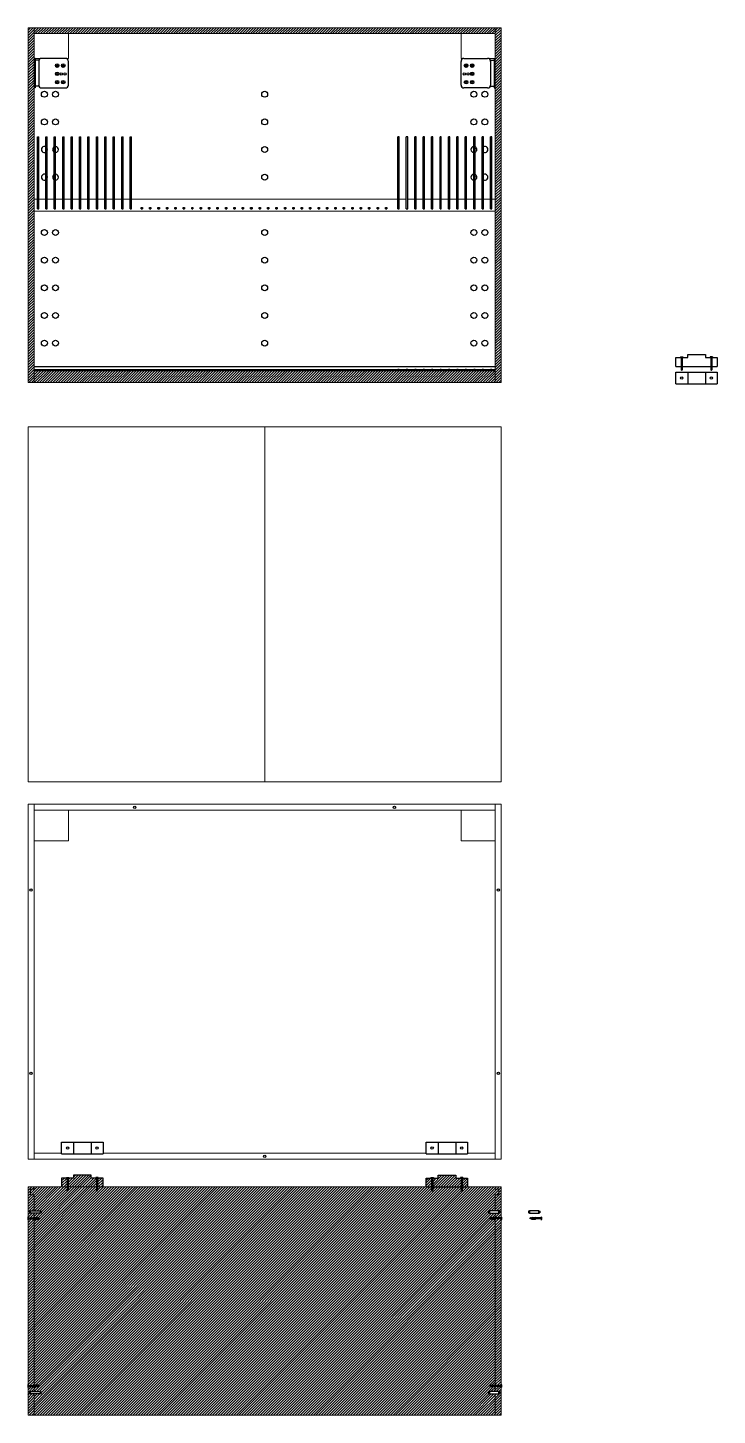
# Model space of a CAD drawing. Header units: millimetres. Extents: x -348 to 174, y -127 to 108.
# Drawn here: x -97.2 to 19.4, y -126.6 to 108 of the extents above; entities that cross this region are included whole.
import ezdxf

# ---------------------------------------------------------------- set-up
doc = ezdxf.new("R2010")
doc.units = ezdxf.units.MM
doc.layers.add('A-FURN', color=8, linetype='Continuous', lineweight=18)
for name, color, linetype in [('A-SECT-MCUT', 6, 'Continuous'), ('COSTR', 9, 'Continuous'), ('QUOTE', 5, 'Continuous')]:
    doc.layers.add(name, color=color, linetype=linetype)

msp = doc.modelspace()

# ---------------------------------------------------------------- hatches: boundary and pattern name
at = {"layer": 'A-SECT-MCUT'}
h = msp.add_hatch(dxfattribs=at)
h.set_pattern_fill('ANSI31', color=256, scale=0.1)
h.paths.add_polyline_path([(-18.17, 49.99), (-96.17, 49.99), (-96.17, 47.99), (-18.17, 47.99)])
h.paths.add_polyline_path([(-96.17, 107.99), (-97.17, 107.99), (-97.17, 47.99), (-96.17, 47.99)])
h.paths.add_polyline_path([(-17.17, 107.99), (-18.17, 107.99), (-18.17, 47.99), (-17.17, 47.99)])
h.paths.add_polyline_path([(-18.17, 107.99), (-96.17, 107.99), (-96.17, 106.99), (-18.17, 106.99)])
h = msp.add_hatch(dxfattribs=at)
h.set_pattern_fill('ANSI31', color=256, scale=0.1)
h.paths.add_polyline_path([(-96.17, -89.38), (-96.77, -89.38), (-96.77, -88.38), (-96.17, -88.38), (-96.17, -88.02), (-97.17, -88.02), (-97.17, -93.24), (-96.17, -93.24), (-96.17, -93.16), (-96.17, -92.46), (-96.76, -92.46), (-96.92, -92.41), (-96.92, -92.12), (-96.76, -92.06), (-96.17, -92.06)])
h.paths.add_polyline_path([(-96.17, -93.44), (-97.17, -93.44), (-97.17, -93.62), (-97.17, -121.57), (-96.17, -121.57), (-96.17, -121.49), (-96.17, -119.03)])
h.paths.add_polyline_path([(-18.17, -93.52, 0.081854), (-18.8, -93.52), (-18.8, -93.44), (-18.97, -93.44), (-18.97, -93.44), (-19.11, -93.34), (-18.96, -93.24), (-18.8, -93.24), (-18.8, -93.16, 0.081854), (-18.17, -93.16), (-18.17, -92.46), (-18.38, -92.46), (-19.18, -92.46), (-19.35, -92.41), (-19.35, -92.12), (-19.18, -92.06), (-18.17, -92.06), (-18.17, -89.38), (-17.57, -89.38), (-17.57, -88.38), (-18.17, -88.38), (-18.17, -88.02), (-23.76, -88.02), (-23.76, -88.59), (-23.85, -88.71), (-23.94, -88.59), (-23.94, -88.02), (-28.76, -88.02), (-28.76, -88.59), (-28.85, -88.71), (-28.94, -88.59), (-28.94, -88.02), (-29.85, -88.02), (-85.41, -88.02), (-85.41, -88.59), (-85.5, -88.71), (-85.59, -88.59), (-85.59, -88.02), (-90.41, -88.02), (-90.41, -88.59), (-90.5, -88.71), (-90.59, -88.59), (-90.59, -88.02), (-96.17, -88.02), (-96.17, -88.38), (-96.77, -88.38), (-96.77, -89.38), (-96.17, -89.38), (-96.17, -92.06), (-95.16, -92.06), (-94.99, -92.12), (-94.99, -92.41), (-95.16, -92.46), (-95.96, -92.46), (-96.17, -92.46), (-96.17, -93.16, 0.081854), (-95.54, -93.16), (-95.54, -93.24), (-95.37, -93.24), (-95.37, -93.25), (-95.24, -93.34), (-95.37, -93.44), (-95.37, -93.44), (-95.54, -93.44), (-95.54, -93.52, 0.081854), (-96.17, -93.52), (-96.17, -119.03), (-96.17, -121.49, 0.081854), (-95.54, -121.49), (-95.54, -121.57), (-95.37, -121.57), (-95.37, -121.58), (-95.24, -121.67), (-95.37, -121.77), (-95.37, -121.77), (-95.54, -121.77), (-95.54, -121.85, 0.081854), (-96.17, -121.85), (-96.17, -122.63), (-95.16, -122.63), (-94.99, -122.68), (-94.99, -122.97), (-95.16, -123.03), (-95.96, -123.03), (-96.17, -123.03), (-96.17, -126.62), (-18.17, -126.62), (-18.17, -123.03), (-18.38, -123.03), (-19.18, -123.03), (-19.35, -122.97), (-19.35, -122.68), (-19.18, -122.63), (-18.17, -122.63), (-18.17, -121.85, 0.081854), (-18.8, -121.85), (-18.8, -121.77), (-18.97, -121.77), (-18.97, -121.77), (-19.11, -121.67), (-18.96, -121.57), (-18.8, -121.57), (-18.8, -121.49, 0.081854), (-18.17, -121.49), (-18.17, -119.03)])
h.paths.add_polyline_path([(-85.59, -86.52), (-86.5, -86.52), (-86.5, -86.02), (-89.5, -86.02), (-89.5, -86.52), (-90.41, -86.52), (-90.41, -88.02), (-85.59, -88.02)])
h.paths.add_polyline_path([(-90.59, -86.52), (-91.5, -86.52), (-91.5, -88.02), (-90.59, -88.02)])
h.paths.add_polyline_path([(-84.5, -86.52), (-85.41, -86.52), (-85.41, -88.02), (-84.5, -88.02)])
h.paths.add_polyline_path([(-96.17, -123.03), (-96.76, -123.03), (-96.92, -122.97), (-96.92, -122.68), (-96.76, -122.63), (-96.17, -122.63), (-96.17, -121.85), (-96.17, -121.77), (-97.17, -121.77), (-97.17, -121.95), (-97.17, -126.62), (-96.17, -126.62)])
h.paths.add_polyline_path([(-17.17, -121.77), (-18.17, -121.77), (-18.17, -121.85), (-18.17, -122.63), (-17.58, -122.63), (-17.42, -122.68), (-17.42, -122.97), (-17.58, -123.03), (-18.17, -123.03), (-18.17, -126.62), (-17.17, -126.62)])
h.paths.add_polyline_path([(-17.17, -93.44), (-18.17, -93.44), (-18.17, -93.52), (-18.17, -119.03), (-18.17, -121.49), (-18.17, -121.57), (-17.17, -121.57), (-17.17, -121.4)])
h.paths.add_polyline_path([(-17.17, -88.02), (-18.17, -88.02), (-18.17, -88.38), (-17.57, -88.38), (-17.57, -89.38), (-18.17, -89.38), (-18.17, -92.06), (-17.58, -92.06), (-17.42, -92.12), (-17.42, -92.41), (-17.58, -92.46), (-18.17, -92.46), (-18.17, -93.16), (-18.17, -93.24), (-17.17, -93.24), (-17.17, -93.07)])
h.paths.add_polyline_path([(-23.94, -86.52), (-24.85, -86.52), (-24.85, -86.02), (-27.85, -86.02), (-27.85, -86.52), (-28.76, -86.52), (-28.76, -88.02), (-23.94, -88.02)])
h.paths.add_polyline_path([(-28.94, -86.52), (-29.85, -86.52), (-29.85, -88.02), (-28.94, -88.02)])
h.paths.add_polyline_path([(-22.85, -86.52), (-23.76, -86.52), (-23.76, -88.02), (-22.85, -88.02)])

# ---------------------------------------------------------------- linework, layer by layer
at = {"layer": 'A-FURN'}
for p, q in [((-97.17, 47.99), (-97.17, 107.99)), ((-97.17, 107.99), (-17.17, 107.99)), ((-96.17, 107.99), (-96.17, 47.99)), ((-18.17, 107.99), (-18.17, 47.99)), ((-17.17, 107.99), (-17.17, 47.99)), ((-96.17, 106.99), (-18.17, 106.99)), ((-90.37, 102.8), (-90.37, 106.99)), ((-23.97, 102.8), (-23.97, 106.99)), ((-96.17, 102.8), (-90.37, 102.8)), ((-18.17, 102.8), (-23.97, 102.8)), ((-96.17, 78.99), (-96.17, 76.99)), ((-96.17, 78.99), (-95.59, 78.99)), ((-95.37, 78.99), (-94.17, 78.99)), ((-93.94, 78.99), (-92.74, 78.99)), ((-92.52, 78.99), (-91.32, 78.99)), ((-91.1, 78.99), (-89.9, 78.99)), ((-89.67, 78.99), (-88.47, 78.99)), ((-88.25, 78.99), (-87.05, 78.99)), ((-86.82, 78.99), (-85.62, 78.99)), ((-85.4, 78.99), (-84.2, 78.99)), ((-83.97, 78.99), (-82.77, 78.99)), ((-82.55, 78.99), (-81.35, 78.99)), ((-81.12, 78.99), (-79.92, 78.99)), ((-79.7, 78.99), (-34.64, 78.99)), ((-34.42, 78.99), (-33.22, 78.99)), ((-32.99, 78.99), (-31.79, 78.99)), ((-31.57, 78.99), (-30.37, 78.99)), ((-30.14, 78.99), (-28.94, 78.99)), ((-28.72, 78.99), (-27.52, 78.99)), ((-27.3, 78.99), (-26.1, 78.99)), ((-25.87, 78.99), (-24.67, 78.99)), ((-24.45, 78.99), (-23.25, 78.99)), ((-23.02, 78.99), (-21.82, 78.99)), ((-21.6, 78.99), (-20.4, 78.99)), ((-20.17, 78.99), (-18.97, 78.99)), ((-18.75, 78.99), (-18.17, 78.99)), ((-18.17, 78.99), (-18.17, 76.99)), ((-96.17, 76.99), (-18.17, 76.99)), ((-96.17, 49.99), (-18.17, 49.99)), ((-78.06, 49.99), (-77.83, 49.99)), ((-76.63, 49.99), (-76.41, 49.99)), ((-75.21, 49.99), (-74.98, 49.99)), ((-73.78, 49.99), (-73.56, 49.99)), ((-72.36, 49.99), (-72.13, 49.99)), ((-70.93, 49.99), (-70.71, 49.99)), ((-69.51, 49.99), (-69.29, 49.99)), ((-68.09, 49.99), (-67.86, 49.99)), ((-66.66, 49.99), (-66.44, 49.99)), ((-65.24, 49.99), (-65.01, 49.99)), ((-63.81, 49.99), (-63.59, 49.99)), ((-62.39, 49.99), (-62.16, 49.99)), ((-60.96, 49.99), (-60.74, 49.99)), ((-59.54, 49.99), (-59.31, 49.99)), ((-58.11, 49.99), (-57.89, 49.99)), ((-56.69, 49.99), (-56.47, 49.99)), ((-55.27, 49.99), (-55.04, 49.99)), ((-53.84, 49.99), (-53.62, 49.99)), ((-52.42, 49.99), (-52.19, 49.99)), ((-50.99, 49.99), (-50.77, 49.99)), ((-49.57, 49.99), (-49.34, 49.99)), ((-48.14, 49.99), (-47.92, 49.99)), ((-46.72, 49.99), (-46.5, 49.99)), ((-45.3, 49.99), (-45.07, 49.99)), ((-43.87, 49.99), (-43.65, 49.99)), ((-42.45, 49.99), (-42.22, 49.99)), ((-41.02, 49.99), (-40.8, 49.99)), ((-39.6, 49.99), (-39.37, 49.99)), ((-38.17, 49.99), (-37.95, 49.99)), ((-36.75, 49.99), (-36.52, 49.99)), ((-17.17, 47.99), (-97.17, 47.99)), ((-97.17, 40.48), (-97.17, -19.52)), ((-97.17, 40.48), (-17.17, 40.48)), ((-57.17, 40.48), (-57.17, -19.52)), ((-17.17, -19.52), (-17.17, 40.48)), ((-97.17, -19.52), (-17.17, -19.52)), ((-97.17, -23.32), (-97.17, -83.32)), ((-97.17, -23.32), (-17.17, -23.32)), ((-96.17, -83.32), (-96.17, -23.32)), ((-18.17, -23.32), (-18.17, -83.32)), ((-17.17, -83.32), (-17.17, -23.32)), ((-96.17, -24.32), (-18.17, -24.32)), ((-90.37, -29.51), (-90.37, -24.32)), ((-23.97, -29.51), (-23.97, -24.32)), ((-96.17, -29.51), (-90.37, -29.51)), ((-18.17, -29.51), (-23.97, -29.51)), ((-97.17, -83.32), (-17.17, -83.32)), ((-96.17, -82.32), (-91.5, -82.32)), ((-84.5, -82.32), (-29.85, -82.32)), ((-22.85, -82.32), (-18.17, -82.32)), ((-97.17, -88.02), (-97.17, -126.62)), ((-97.17, -88.02), (-90.59, -88.02)), ((-96.17, -88.38), (-96.77, -88.38)), ((-96.77, -88.38), (-96.77, -89.38)), ((-96.17, -88.02), (-96.17, -88.38)), ((-90.41, -88.02), (-85.59, -88.02)), ((-85.41, -88.02), (-28.94, -88.02)), ((-28.76, -88.02), (-23.94, -88.02)), ((-23.76, -88.02), (-17.17, -88.02)), ((-18.17, -88.02), (-18.17, -88.38)), ((-18.17, -88.38), (-17.57, -88.38)), ((-17.57, -88.38), (-17.57, -89.38)), ((-17.17, -88.02), (-17.17, -126.62)), ((-96.77, -89.38), (-96.17, -89.38)), ((-96.17, -89.38), (-96.17, -92.06)), ((-18.17, -89.38), (-18.17, -92.06)), ((-17.57, -89.38), (-18.17, -89.38)), ((-96.17, -92.46), (-96.17, -119.03)), ((-18.17, -92.46), (-18.17, -119.03)), ((-96.17, -119.03), (-96.17, -122.63)), ((-18.17, -119.03), (-18.17, -122.63)), ((-96.17, -123.03), (-96.17, -126.62)), ((-18.17, -123.03), (-18.17, -126.62)), ((-97.17, -126.62), (-17.17, -126.62))]:
    msp.add_line(p, q, dxfattribs=at)
at = {"layer": 'COSTR'}
for p, q in [((-95.97, 102.8), (-96.17, 102.8)), ((-95.97, 102.8), (-95.97, 97.8)), ((-95.37, 102.48), (-95.97, 102.48)), ((-95.37, 102.48), (-95.37, 102.3)), ((-95.37, 102.3), (-95.37, 98.3)), ((-90.87, 102.8), (-94.87, 102.8)), ((-92.28, 101.89), (-92.31, 101.63)), ((-92.28, 101.29), (-92.31, 101.54)), ((-92.21, 101.63), (-92.24, 101.89)), ((-92.21, 101.54), (-92.24, 101.29)), ((-91.26, 101.89), (-91.28, 101.63)), ((-91.25, 101.29), (-91.28, 101.54)), ((-91.18, 101.63), (-91.21, 101.89)), ((-91.18, 101.54), (-91.21, 101.29)), ((-90.37, 98.3), (-90.37, 102.3)), ((-23.97, 98.3), (-23.97, 102.3)), ((-23.47, 102.8), (-19.47, 102.8)), ((-23.16, 101.63), (-23.14, 101.89)), ((-23.16, 101.54), (-23.13, 101.29)), ((-23.09, 101.89), (-23.06, 101.63)), ((-23.09, 101.29), (-23.06, 101.54)), ((-22.13, 101.63), (-22.11, 101.89)), ((-22.13, 101.54), (-22.11, 101.29)), ((-22.06, 101.89), (-22.04, 101.63)), ((-22.06, 101.29), (-22.04, 101.54)), ((-18.97, 102.48), (-18.37, 102.48)), ((-18.97, 102.48), (-18.97, 102.3)), ((-18.97, 102.3), (-18.97, 98.3)), ((-18.37, 102.8), (-18.37, 97.8)), ((-18.37, 102.8), (-18.17, 102.8)), ((-92.28, 100.49), (-92.31, 100.23)), ((-92.28, 99.89), (-92.31, 100.14)), ((-92.28, 99.08), (-92.31, 98.83)), ((-92.28, 98.48), (-92.31, 98.74)), ((-92.21, 100.23), (-92.24, 100.49)), ((-92.21, 100.14), (-92.24, 99.89)), ((-92.21, 98.83), (-92.24, 99.08)), ((-92.21, 98.74), (-92.24, 98.48)), ((-91.26, 99.08), (-91.28, 98.83)), ((-91.25, 98.48), (-91.28, 98.74)), ((-91.18, 98.83), (-91.21, 99.08)), ((-91.18, 98.74), (-91.21, 98.48)), ((-23.16, 98.83), (-23.14, 99.08)), ((-23.16, 98.74), (-23.13, 98.48)), ((-23.09, 99.08), (-23.06, 98.83)), ((-23.09, 98.48), (-23.06, 98.74)), ((-22.13, 100.23), (-22.11, 100.49)), ((-22.13, 100.14), (-22.11, 99.89)), ((-22.13, 98.83), (-22.11, 99.08)), ((-22.13, 98.74), (-22.11, 98.48)), ((-22.06, 100.49), (-22.04, 100.23)), ((-22.06, 99.89), (-22.04, 100.14)), ((-22.06, 99.08), (-22.04, 98.83)), ((-22.06, 98.48), (-22.04, 98.74)), ((-95.97, 97.8), (-96.17, 97.8)), ((-95.37, 98.12), (-95.97, 98.12)), ((-95.37, 98.12), (-95.37, 98.3)), ((-94.87, 97.8), (-90.87, 97.8)), ((-19.47, 97.8), (-23.47, 97.8)), ((-18.97, 98.12), (-18.97, 98.3)), ((-18.97, 98.12), (-18.37, 98.12)), ((-18.37, 97.8), (-18.17, 97.8)), ((-95.59, 77.37), (-95.59, 89.54)), ((-95.59, 89.54), (-95.37, 89.54)), ((-95.37, 77.37), (-95.37, 89.54)), ((-94.17, 77.37), (-94.17, 89.53)), ((-94.17, 89.53), (-93.94, 89.53)), ((-93.94, 77.37), (-93.94, 89.53)), ((-92.74, 77.37), (-92.74, 89.53)), ((-92.74, 89.53), (-92.52, 89.53)), ((-92.52, 77.37), (-92.52, 89.53)), ((-91.32, 77.37), (-91.32, 89.53)), ((-91.32, 89.53), (-91.1, 89.53)), ((-91.1, 77.37), (-91.1, 89.53)), ((-89.9, 77.37), (-89.9, 89.53)), ((-89.9, 89.53), (-89.67, 89.53)), ((-89.67, 77.37), (-89.67, 89.53)), ((-88.47, 77.37), (-88.47, 89.53)), ((-88.47, 89.53), (-88.25, 89.53)), ((-88.25, 77.37), (-88.25, 89.53)), ((-87.05, 77.37), (-87.05, 89.53)), ((-87.05, 89.53), (-86.82, 89.53)), ((-86.82, 77.37), (-86.82, 89.53)), ((-85.62, 77.37), (-85.62, 89.53)), ((-85.62, 89.53), (-85.4, 89.53)), ((-85.4, 77.37), (-85.4, 89.53)), ((-84.2, 77.37), (-84.2, 89.53)), ((-84.2, 89.53), (-83.97, 89.53)), ((-83.97, 77.37), (-83.97, 89.53)), ((-82.77, 77.37), (-82.77, 89.53)), ((-82.77, 89.53), (-82.55, 89.53)), ((-82.55, 77.37), (-82.55, 89.53)), ((-81.35, 77.37), (-81.35, 89.53)), ((-81.35, 89.53), (-81.12, 89.53)), ((-81.12, 77.37), (-81.12, 89.53)), ((-79.92, 77.37), (-79.92, 89.52)), ((-79.92, 89.52), (-79.7, 89.52)), ((-79.7, 77.37), (-79.7, 89.52)), ((-34.64, 77.37), (-34.64, 89.52)), ((-34.42, 89.52), (-34.64, 89.52)), ((-34.42, 77.37), (-34.42, 89.52)), ((-33.22, 77.37), (-33.22, 89.53)), ((-32.99, 89.53), (-33.22, 89.53)), ((-32.99, 77.37), (-32.99, 89.53)), ((-31.79, 77.37), (-31.79, 89.53)), ((-31.57, 89.53), (-31.79, 89.53)), ((-31.57, 77.37), (-31.57, 89.53)), ((-30.37, 77.37), (-30.37, 89.53)), ((-30.14, 89.53), (-30.37, 89.53)), ((-30.14, 77.37), (-30.14, 89.53)), ((-28.94, 77.37), (-28.94, 89.53)), ((-28.72, 89.53), (-28.94, 89.53)), ((-28.72, 77.37), (-28.72, 89.53)), ((-27.52, 77.37), (-27.52, 89.53)), ((-27.3, 89.53), (-27.52, 89.53)), ((-27.3, 77.37), (-27.3, 89.53)), ((-26.1, 77.37), (-26.1, 89.53)), ((-25.87, 89.53), (-26.1, 89.53)), ((-25.87, 77.37), (-25.87, 89.53)), ((-24.67, 77.37), (-24.67, 89.53)), ((-24.45, 89.53), (-24.67, 89.53)), ((-24.45, 77.37), (-24.45, 89.53)), ((-23.25, 77.37), (-23.25, 89.53)), ((-23.02, 89.53), (-23.25, 89.53)), ((-23.02, 77.37), (-23.02, 89.53)), ((-21.82, 77.37), (-21.82, 89.53)), ((-21.6, 89.53), (-21.82, 89.53)), ((-21.6, 77.37), (-21.6, 89.53)), ((-20.4, 77.37), (-20.4, 89.53)), ((-20.17, 89.53), (-20.4, 89.53)), ((-20.17, 77.37), (-20.17, 89.53)), ((-18.97, 77.37), (-18.97, 89.54)), ((-18.75, 89.54), (-18.97, 89.54)), ((-18.75, 77.37), (-18.75, 89.54)), ((-78.06, 77.37), (-78.06, 77.59)), ((-78.06, 77.59), (-77.83, 77.59)), ((-77.83, 77.59), (-77.83, 77.37)), ((-76.63, 77.37), (-76.63, 77.59)), ((-76.63, 77.59), (-76.41, 77.59)), ((-76.41, 77.59), (-76.41, 77.37)), ((-75.21, 77.37), (-75.21, 77.59)), ((-75.21, 77.59), (-74.98, 77.59)), ((-74.98, 77.59), (-74.98, 77.37)), ((-73.78, 77.37), (-73.78, 77.59)), ((-73.78, 77.59), (-73.56, 77.59)), ((-73.56, 77.59), (-73.56, 77.37)), ((-72.36, 77.37), (-72.36, 77.59)), ((-72.36, 77.59), (-72.13, 77.59)), ((-72.13, 77.59), (-72.13, 77.37)), ((-70.93, 77.37), (-70.93, 77.59)), ((-70.93, 77.59), (-70.71, 77.59)), ((-70.71, 77.59), (-70.71, 77.37)), ((-69.51, 77.37), (-69.51, 77.59)), ((-69.51, 77.59), (-69.29, 77.59)), ((-69.29, 77.59), (-69.29, 77.37)), ((-68.09, 77.37), (-68.09, 77.59)), ((-68.09, 77.59), (-67.86, 77.59)), ((-67.86, 77.59), (-67.86, 77.37)), ((-66.66, 77.37), (-66.66, 77.59)), ((-66.66, 77.59), (-66.44, 77.59)), ((-66.44, 77.59), (-66.44, 77.37)), ((-65.24, 77.37), (-65.24, 77.59)), ((-65.24, 77.59), (-65.01, 77.59)), ((-65.01, 77.59), (-65.01, 77.37)), ((-63.81, 77.37), (-63.81, 77.59)), ((-63.81, 77.59), (-63.59, 77.59)), ((-63.59, 77.59), (-63.59, 77.37)), ((-62.39, 77.37), (-62.39, 77.59)), ((-62.39, 77.59), (-62.16, 77.59)), ((-62.16, 77.59), (-62.16, 77.37)), ((-60.96, 77.37), (-60.96, 77.59)), ((-60.96, 77.59), (-60.74, 77.59)), ((-60.74, 77.59), (-60.74, 77.37)), ((-59.54, 77.37), (-59.54, 77.59)), ((-59.54, 77.59), (-59.31, 77.59)), ((-59.31, 77.59), (-59.31, 77.37)), ((-58.11, 77.37), (-58.11, 77.59)), ((-58.11, 77.59), (-57.89, 77.59)), ((-57.89, 77.59), (-57.89, 77.37)), ((-56.69, 77.37), (-56.69, 77.59)), ((-56.69, 77.59), (-56.47, 77.59)), ((-56.47, 77.59), (-56.47, 77.37)), ((-55.27, 77.37), (-55.27, 77.59)), ((-55.27, 77.59), (-55.04, 77.59)), ((-55.04, 77.59), (-55.04, 77.37)), ((-53.84, 77.37), (-53.84, 77.59)), ((-53.84, 77.59), (-53.62, 77.59)), ((-53.62, 77.59), (-53.62, 77.37)), ((-52.42, 77.37), (-52.42, 77.59)), ((-52.42, 77.59), (-52.19, 77.59)), ((-52.19, 77.59), (-52.19, 77.37)), ((-50.99, 77.37), (-50.99, 77.59)), ((-50.99, 77.59), (-50.77, 77.59)), ((-50.77, 77.59), (-50.77, 77.37)), ((-49.57, 77.37), (-49.57, 77.59)), ((-49.57, 77.59), (-49.34, 77.59)), ((-49.34, 77.59), (-49.34, 77.37)), ((-48.14, 77.37), (-48.14, 77.59)), ((-48.14, 77.59), (-47.92, 77.59)), ((-47.92, 77.59), (-47.92, 77.37)), ((-46.72, 77.37), (-46.72, 77.59)), ((-46.72, 77.59), (-46.5, 77.59)), ((-46.5, 77.59), (-46.5, 77.37)), ((-45.3, 77.37), (-45.3, 77.59)), ((-45.3, 77.59), (-45.07, 77.59)), ((-45.07, 77.59), (-45.07, 77.37)), ((-43.87, 77.37), (-43.87, 77.59)), ((-43.87, 77.59), (-43.65, 77.59)), ((-43.65, 77.59), (-43.65, 77.37)), ((-42.45, 77.37), (-42.45, 77.59)), ((-42.45, 77.59), (-42.22, 77.59)), ((-42.22, 77.59), (-42.22, 77.37)), ((-41.02, 77.37), (-41.02, 77.59)), ((-41.02, 77.59), (-40.8, 77.59)), ((-40.8, 77.59), (-40.8, 77.37)), ((-39.6, 77.37), (-39.6, 77.59)), ((-39.6, 77.59), (-39.37, 77.59)), ((-39.37, 77.59), (-39.37, 77.37)), ((-38.17, 77.37), (-38.17, 77.59)), ((-38.17, 77.59), (-37.95, 77.59)), ((-37.95, 77.59), (-37.95, 77.37)), ((-36.75, 77.37), (-36.75, 77.59)), ((-36.75, 77.59), (-36.52, 77.59)), ((-36.52, 77.59), (-36.52, 77.37)), ((-95.59, 77.37), (-95.37, 77.37)), ((-94.17, 77.37), (-93.94, 77.37)), ((-92.74, 77.37), (-92.52, 77.37)), ((-91.32, 77.37), (-91.1, 77.37)), ((-89.9, 77.37), (-89.67, 77.37)), ((-88.47, 77.37), (-88.25, 77.37)), ((-87.05, 77.37), (-86.82, 77.37)), ((-85.62, 77.37), (-85.4, 77.37)), ((-84.2, 77.37), (-83.97, 77.37)), ((-82.77, 77.37), (-82.55, 77.37)), ((-81.35, 77.37), (-81.12, 77.37)), ((-79.92, 77.37), (-79.7, 77.37)), ((-78.06, 77.37), (-77.83, 77.37)), ((-76.63, 77.37), (-76.41, 77.37)), ((-75.21, 77.37), (-74.98, 77.37)), ((-73.78, 77.37), (-73.56, 77.37)), ((-72.36, 77.37), (-72.13, 77.37)), ((-70.93, 77.37), (-70.71, 77.37)), ((-69.51, 77.37), (-69.29, 77.37)), ((-68.09, 77.37), (-67.86, 77.37)), ((-66.66, 77.37), (-66.44, 77.37)), ((-65.24, 77.37), (-65.01, 77.37)), ((-63.81, 77.37), (-63.59, 77.37)), ((-62.39, 77.37), (-62.16, 77.37)), ((-60.96, 77.37), (-60.74, 77.37)), ((-59.54, 77.37), (-59.31, 77.37)), ((-58.11, 77.37), (-57.89, 77.37)), ((-56.69, 77.37), (-56.47, 77.37)), ((-55.27, 77.37), (-55.04, 77.37)), ((-53.84, 77.37), (-53.62, 77.37)), ((-52.42, 77.37), (-52.19, 77.37)), ((-50.99, 77.37), (-50.77, 77.37)), ((-49.57, 77.37), (-49.34, 77.37)), ((-48.14, 77.37), (-47.92, 77.37)), ((-46.72, 77.37), (-46.5, 77.37)), ((-45.3, 77.37), (-45.07, 77.37)), ((-43.87, 77.37), (-43.65, 77.37)), ((-42.45, 77.37), (-42.22, 77.37)), ((-41.02, 77.37), (-40.8, 77.37)), ((-39.6, 77.37), (-39.37, 77.37)), ((-38.17, 77.37), (-37.95, 77.37)), ((-36.75, 77.37), (-36.52, 77.37)), ((-34.64, 77.37), (-34.42, 77.37)), ((-33.22, 77.37), (-32.99, 77.37)), ((-31.79, 77.37), (-31.57, 77.37)), ((-30.37, 77.37), (-30.14, 77.37)), ((-28.94, 77.37), (-28.72, 77.37)), ((-27.52, 77.37), (-27.3, 77.37)), ((-26.1, 77.37), (-25.87, 77.37)), ((-24.67, 77.37), (-24.45, 77.37)), ((-23.25, 77.37), (-23.02, 77.37)), ((-21.82, 77.37), (-21.6, 77.37)), ((-20.4, 77.37), (-20.17, 77.37)), ((-18.97, 77.37), (-18.75, 77.37)), ((12.36, 50.73), (12.36, 52.23)), ((12.36, 52.23), (14.36, 52.23)), ((13.16, 52.33), (13.56, 52.33)), ((13.16, 52.33), (13.16, 52.23)), ((13.27, 52.23), (13.27, 50.16)), ((13.45, 52.23), (13.45, 50.16)), ((13.56, 52.33), (13.56, 52.23)), ((14.36, 52.23), (14.36, 52.73)), ((14.36, 52.73), (17.36, 52.73)), ((17.36, 52.73), (17.36, 52.23)), ((17.36, 52.23), (19.36, 52.23)), ((18.56, 52.33), (18.16, 52.33)), ((18.16, 52.33), (18.16, 52.23)), ((18.27, 52.23), (18.27, 50.16)), ((18.45, 52.23), (18.45, 50.16)), ((18.56, 52.33), (18.56, 52.23)), ((19.36, 52.23), (19.36, 50.73)), ((-96.17, 50.71), (-18.17, 50.71)), ((12.36, 50.73), (19.36, 50.73)), ((12.36, 47.75), (12.36, 49.75)), ((12.36, 49.75), (19.36, 49.75)), ((13.36, 50.05), (13.27, 50.16)), ((13.36, 50.05), (13.45, 50.16)), ((14.36, 49.75), (14.36, 47.75)), ((17.36, 49.75), (17.36, 47.75)), ((18.36, 50.05), (18.27, 50.16)), ((18.36, 50.05), (18.45, 50.16)), ((19.36, 49.75), (19.36, 47.75)), ((12.36, 47.75), (19.36, 47.75)), ((-91.5, -82.45), (-91.5, -80.45)), ((-91.5, -80.45), (-84.5, -80.45)), ((-89.5, -80.45), (-89.5, -82.45)), ((-86.5, -80.45), (-86.5, -82.45)), ((-84.5, -80.45), (-84.5, -82.45)), ((-29.85, -82.45), (-29.85, -80.45)), ((-29.85, -80.45), (-22.85, -80.45)), ((-27.85, -80.45), (-27.85, -82.45)), ((-24.85, -80.45), (-24.85, -82.45)), ((-22.85, -80.45), (-22.85, -82.45)), ((-91.5, -82.45), (-84.5, -82.45)), ((-29.85, -82.45), (-22.85, -82.45)), ((-89.5, -86.52), (-91.5, -86.52)), ((-91.5, -86.52), (-91.5, -88.02)), ((-90.7, -86.42), (-90.3, -86.42)), ((-90.7, -86.42), (-90.7, -86.52)), ((-90.59, -86.52), (-90.59, -88.59)), ((-90.41, -86.52), (-90.41, -88.59)), ((-90.3, -86.42), (-90.3, -86.52)), ((-86.5, -86.02), (-89.5, -86.02)), ((-89.5, -86.02), (-89.5, -86.52)), ((-86.5, -86.52), (-86.5, -86.02)), ((-84.5, -86.52), (-86.5, -86.52)), ((-85.3, -86.42), (-85.7, -86.42)), ((-85.7, -86.42), (-85.7, -86.52)), ((-85.59, -86.52), (-85.59, -88.59)), ((-85.41, -86.52), (-85.41, -88.59)), ((-85.3, -86.42), (-85.3, -86.52)), ((-84.5, -88.02), (-84.5, -86.52)), ((-29.85, -88.02), (-29.85, -86.52)), ((-29.85, -86.52), (-27.85, -86.52)), ((-29.05, -86.42), (-28.65, -86.42)), ((-29.05, -86.42), (-29.05, -86.52)), ((-28.94, -86.52), (-28.94, -88.59)), ((-28.76, -86.52), (-28.76, -88.59)), ((-28.65, -86.42), (-28.65, -86.52)), ((-27.85, -86.52), (-27.85, -86.02)), ((-27.85, -86.02), (-24.85, -86.02)), ((-24.85, -86.02), (-24.85, -86.52)), ((-24.85, -86.52), (-22.85, -86.52)), ((-23.65, -86.42), (-24.05, -86.42)), ((-24.05, -86.42), (-24.05, -86.52)), ((-23.94, -86.52), (-23.94, -88.59)), ((-23.76, -86.52), (-23.76, -88.59)), ((-23.65, -86.42), (-23.65, -86.52)), ((-22.85, -86.52), (-22.85, -88.02)), ((-90.5, -88.71), (-90.59, -88.59)), ((-90.5, -88.71), (-90.41, -88.59)), ((-85.5, -88.71), (-85.59, -88.59)), ((-85.5, -88.71), (-85.41, -88.59)), ((-29.85, -88.02), (-28.94, -88.02)), ((-28.85, -88.71), (-28.94, -88.59)), ((-28.85, -88.71), (-28.76, -88.59)), ((-28.76, -88.02), (-23.94, -88.02)), ((-23.85, -88.71), (-23.94, -88.59)), ((-23.85, -88.71), (-23.76, -88.59)), ((-23.76, -88.02), (-22.85, -88.02)), ((-97.17, -93.07), (-97.17, -93.62)), ((-97.17, -93.24), (-96.17, -93.24)), ((-97.16, -93.36), (-97.17, -93.39)), ((-97.17, -93.44), (-96.17, -93.44)), ((-97.16, -93.36), (-97.12, -93.24)), ((-97.12, -93.44), (-97.04, -93.24)), ((-97.05, -93.44), (-96.98, -93.24)), ((-96.91, -93.24), (-96.98, -93.44)), ((-96.76, -92.06), (-96.92, -92.12)), ((-96.92, -92.12), (-96.92, -92.41)), ((-96.76, -92.46), (-96.92, -92.41)), ((-96.91, -93.44), (-96.83, -93.24)), ((-96.84, -93.44), (-96.77, -93.24)), ((-96.7, -93.24), (-96.77, -93.44)), ((-96.76, -92.46), (-96.76, -92.06)), ((-96.76, -92.06), (-95.16, -92.06)), ((-96.7, -93.44), (-96.62, -93.24)), ((-96.63, -93.44), (-96.56, -93.24)), ((-96.49, -93.24), (-96.56, -93.44)), ((-96.49, -93.44), (-96.41, -93.24)), ((-96.42, -93.44), (-96.35, -93.24)), ((-96.28, -93.24), (-96.35, -93.44)), ((-96.28, -93.44), (-96.21, -93.24)), ((-96.17, -93.34), (-96.21, -93.44)), ((-96.17, -93.24), (-96.17, -93.16)), ((-96.17, -93.24), (-96.17, -93.44)), ((-96.17, -93.52), (-96.17, -93.44)), ((-96.12, -93.17), (-96.12, -93.51)), ((-95.71, -93.28), (-96, -93.28)), ((-95.71, -93.4), (-96, -93.4)), ((-95.59, -93.17), (-95.59, -93.51)), ((-95.54, -93.16), (-95.54, -93.44)), ((-95.54, -93.24), (-95.38, -93.24)), ((-95.54, -93.33), (-95.51, -93.24)), ((-95.54, -93.44), (-95.38, -93.44)), ((-95.54, -93.44), (-95.54, -93.52)), ((-95.51, -93.44), (-95.44, -93.24)), ((-95.44, -93.44), (-95.37, -93.25)), ((-95.38, -93.24), (-95.24, -93.34)), ((-95.38, -93.44), (-95.24, -93.34)), ((-95.37, -93.44), (-95.32, -93.28)), ((-95.16, -92.06), (-95.16, -92.46)), ((-95.16, -92.06), (-94.99, -92.12)), ((-95.16, -92.46), (-94.99, -92.41)), ((-94.99, -92.12), (-94.99, -92.41)), ((-19.18, -92.06), (-19.35, -92.12)), ((-19.35, -92.12), (-19.35, -92.41)), ((-19.18, -92.46), (-19.35, -92.41)), ((-17.58, -92.06), (-19.18, -92.06)), ((-19.18, -92.06), (-19.18, -92.46)), ((-18.96, -93.24), (-19.11, -93.34)), ((-18.96, -93.44), (-19.11, -93.34)), ((-18.97, -93.44), (-19.03, -93.28)), ((-18.9, -93.44), (-18.97, -93.25)), ((-18.8, -93.24), (-18.96, -93.24)), ((-18.8, -93.44), (-18.96, -93.44)), ((-18.83, -93.44), (-18.9, -93.24)), ((-18.8, -93.33), (-18.83, -93.24)), ((-18.8, -93.16), (-18.8, -93.44)), ((-18.8, -93.44), (-18.8, -93.52)), ((-18.75, -93.17), (-18.75, -93.51)), ((-18.63, -93.28), (-18.34, -93.28)), ((-18.63, -93.4), (-18.34, -93.4)), ((-18.22, -93.17), (-18.22, -93.51)), ((-18.17, -93.24), (-18.17, -93.16)), ((-17.17, -93.24), (-18.17, -93.24)), ((-18.17, -93.24), (-18.17, -93.44)), ((-18.17, -93.34), (-18.13, -93.44)), ((-17.17, -93.44), (-18.17, -93.44)), ((-18.17, -93.52), (-18.17, -93.44)), ((-18.06, -93.44), (-18.14, -93.24)), ((-18.07, -93.24), (-17.99, -93.44)), ((-17.92, -93.44), (-18, -93.24)), ((-17.85, -93.44), (-17.93, -93.24)), ((-17.86, -93.24), (-17.78, -93.44)), ((-17.71, -93.44), (-17.79, -93.24)), ((-17.64, -93.44), (-17.72, -93.24)), ((-17.65, -93.24), (-17.57, -93.44)), ((-17.58, -92.46), (-17.58, -92.06)), ((-17.58, -92.06), (-17.42, -92.12)), ((-17.58, -92.46), (-17.42, -92.41)), ((-17.5, -93.44), (-17.58, -93.24)), ((-17.43, -93.44), (-17.51, -93.24)), ((-17.44, -93.24), (-17.36, -93.44)), ((-17.42, -92.12), (-17.42, -92.41)), ((-17.29, -93.44), (-17.37, -93.24)), ((-17.22, -93.44), (-17.3, -93.24)), ((-17.18, -93.36), (-17.23, -93.24)), ((-17.18, -93.36), (-17.17, -93.39)), ((-17.17, -93.07), (-17.17, -93.62)), ((-12.41, -92.06), (-12.58, -92.12)), ((-12.58, -92.12), (-12.58, -92.41)), ((-12.41, -92.46), (-12.58, -92.41)), ((-10.81, -92.06), (-12.41, -92.06)), ((-12.41, -92.06), (-12.41, -92.46)), ((-12.19, -93.24), (-12.33, -93.34)), ((-12.19, -93.44), (-12.33, -93.34)), ((-12.2, -93.44), (-12.25, -93.28)), ((-12.13, -93.44), (-12.2, -93.25)), ((-12.03, -93.24), (-12.19, -93.24)), ((-12.03, -93.44), (-12.19, -93.44)), ((-12.06, -93.44), (-12.13, -93.24)), ((-12.03, -93.33), (-12.06, -93.24)), ((-12.03, -93.16), (-12.03, -93.44)), ((-12.03, -93.44), (-12.03, -93.52)), ((-11.98, -93.17), (-11.98, -93.51)), ((-11.86, -93.28), (-11.57, -93.28)), ((-11.86, -93.4), (-11.57, -93.4)), ((-11.45, -93.17), (-11.45, -93.51)), ((-11.4, -93.24), (-11.4, -93.16)), ((-10.4, -93.24), (-11.4, -93.24)), ((-11.4, -93.24), (-11.4, -93.44)), ((-11.4, -93.34), (-11.36, -93.44)), ((-10.4, -93.44), (-11.4, -93.44)), ((-11.4, -93.52), (-11.4, -93.44)), ((-11.29, -93.44), (-11.37, -93.24)), ((-11.3, -93.24), (-11.22, -93.44)), ((-11.15, -93.44), (-11.23, -93.24)), ((-11.08, -93.44), (-11.16, -93.24)), ((-11.09, -93.24), (-11.01, -93.44)), ((-10.94, -93.44), (-11.02, -93.24)), ((-10.87, -93.44), (-10.95, -93.24)), ((-10.88, -93.24), (-10.8, -93.44)), ((-10.81, -92.46), (-10.81, -92.06)), ((-10.81, -92.06), (-10.65, -92.12)), ((-10.81, -92.46), (-10.65, -92.41)), ((-10.73, -93.44), (-10.81, -93.24)), ((-10.66, -93.44), (-10.74, -93.24)), ((-10.67, -93.24), (-10.59, -93.44)), ((-10.65, -92.12), (-10.65, -92.41)), ((-10.52, -93.44), (-10.6, -93.24)), ((-10.45, -93.44), (-10.53, -93.24)), ((-10.41, -93.36), (-10.46, -93.24)), ((-10.4, -93.07), (-10.4, -93.62)), ((-97.17, -121.4), (-97.17, -121.95)), ((-97.17, -121.57), (-96.17, -121.57)), ((-97.17, -121.77), (-96.17, -121.77)), ((-97.16, -121.69), (-97.12, -121.57)), ((-97.12, -121.77), (-97.04, -121.57)), ((-97.05, -121.77), (-96.98, -121.57)), ((-96.91, -121.57), (-96.98, -121.77)), ((-96.91, -121.77), (-96.83, -121.57)), ((-96.84, -121.77), (-96.77, -121.57)), ((-96.7, -121.57), (-96.77, -121.77)), ((-96.7, -121.77), (-96.62, -121.57)), ((-96.63, -121.77), (-96.56, -121.57)), ((-96.49, -121.57), (-96.56, -121.77)), ((-96.49, -121.77), (-96.41, -121.57)), ((-96.42, -121.77), (-96.35, -121.57)), ((-96.28, -121.57), (-96.35, -121.77)), ((-96.28, -121.77), (-96.21, -121.57)), ((-96.17, -121.67), (-96.21, -121.77)), ((-96.17, -121.57), (-96.17, -121.49)), ((-96.17, -121.57), (-96.17, -121.77)), ((-96.17, -121.85), (-96.17, -121.77)), ((-96.12, -121.5), (-96.12, -121.85)), ((-95.71, -121.61), (-96, -121.61)), ((-95.71, -121.73), (-96, -121.73)), ((-95.59, -121.5), (-95.59, -121.85)), ((-95.54, -121.49), (-95.54, -121.77)), ((-95.54, -121.57), (-95.38, -121.57)), ((-95.54, -121.66), (-95.51, -121.57)), ((-95.54, -121.77), (-95.38, -121.77)), ((-95.54, -121.77), (-95.54, -121.85)), ((-95.51, -121.77), (-95.44, -121.57)), ((-95.44, -121.77), (-95.37, -121.58)), ((-95.38, -121.57), (-95.24, -121.67)), ((-95.38, -121.77), (-95.24, -121.67)), ((-95.37, -121.77), (-95.32, -121.62)), ((-18.96, -121.57), (-19.11, -121.67)), ((-18.96, -121.77), (-19.11, -121.67)), ((-18.97, -121.77), (-19.03, -121.62)), ((-18.9, -121.77), (-18.97, -121.58)), ((-18.8, -121.57), (-18.96, -121.57)), ((-18.8, -121.77), (-18.96, -121.77)), ((-18.83, -121.77), (-18.9, -121.57)), ((-18.8, -121.66), (-18.83, -121.57)), ((-18.8, -121.49), (-18.8, -121.77)), ((-18.8, -121.77), (-18.8, -121.85)), ((-18.75, -121.5), (-18.75, -121.85)), ((-18.63, -121.61), (-18.34, -121.61)), ((-18.63, -121.73), (-18.34, -121.73)), ((-18.22, -121.5), (-18.22, -121.85)), ((-18.17, -121.57), (-18.17, -121.49)), ((-17.17, -121.57), (-18.17, -121.57)), ((-18.17, -121.57), (-18.17, -121.77)), ((-18.17, -121.67), (-18.13, -121.77)), ((-17.17, -121.77), (-18.17, -121.77)), ((-18.17, -121.85), (-18.17, -121.77)), ((-18.06, -121.77), (-18.14, -121.57)), ((-18.07, -121.57), (-17.99, -121.77)), ((-17.92, -121.77), (-18, -121.57)), ((-17.85, -121.77), (-17.93, -121.57)), ((-17.86, -121.57), (-17.78, -121.77)), ((-17.71, -121.77), (-17.79, -121.57)), ((-17.64, -121.77), (-17.72, -121.57)), ((-17.65, -121.57), (-17.57, -121.77)), ((-17.5, -121.77), (-17.58, -121.57)), ((-17.43, -121.77), (-17.51, -121.57)), ((-17.44, -121.57), (-17.36, -121.77)), ((-17.29, -121.77), (-17.37, -121.57)), ((-17.22, -121.77), (-17.3, -121.57)), ((-17.18, -121.69), (-17.23, -121.57)), ((-17.17, -121.4), (-17.17, -121.95)), ((-96.76, -122.63), (-96.92, -122.68)), ((-96.92, -122.68), (-96.92, -122.97)), ((-96.76, -123.03), (-96.92, -122.97)), ((-96.76, -123.03), (-96.76, -122.63)), ((-96.76, -122.63), (-95.16, -122.63)), ((-95.16, -122.63), (-95.16, -123.03)), ((-95.16, -122.63), (-94.99, -122.68)), ((-95.16, -123.03), (-94.99, -122.97)), ((-94.99, -122.68), (-94.99, -122.97)), ((-19.18, -122.63), (-19.35, -122.68)), ((-19.35, -122.68), (-19.35, -122.97)), ((-19.18, -123.03), (-19.35, -122.97)), ((-17.58, -122.63), (-19.18, -122.63)), ((-19.18, -122.63), (-19.18, -123.03)), ((-17.58, -123.03), (-17.58, -122.63)), ((-17.58, -122.63), (-17.42, -122.68)), ((-17.58, -123.03), (-17.42, -122.97)), ((-17.42, -122.68), (-17.42, -122.97))]:
    msp.add_line(p, q, dxfattribs=at)
at = {"layer": 'COSTR', "lineweight": 5}
for p, q in [((-92.56, 101.61), (-92.31, 101.63)), ((-92.56, 101.57), (-92.31, 101.54)), ((-91.96, 101.61), (-92.21, 101.63)), ((-91.96, 101.57), (-92.21, 101.54)), ((-91.53, 101.61), (-91.28, 101.63)), ((-91.53, 101.57), (-91.28, 101.54)), ((-90.93, 101.61), (-91.18, 101.63)), ((-90.93, 101.57), (-91.18, 101.54)), ((-23.41, 101.61), (-23.16, 101.63)), ((-23.41, 101.57), (-23.16, 101.54)), ((-22.81, 101.61), (-23.06, 101.63)), ((-22.81, 101.57), (-23.06, 101.54)), ((-22.38, 101.61), (-22.13, 101.63)), ((-22.38, 101.57), (-22.13, 101.54)), ((-21.78, 101.61), (-22.04, 101.63)), ((-21.78, 101.57), (-22.04, 101.54)), ((-92.56, 100.21), (-92.31, 100.23)), ((-92.56, 100.16), (-92.31, 100.14)), ((-92.56, 98.81), (-92.31, 98.83)), ((-92.56, 98.76), (-92.31, 98.74)), ((-91.96, 100.21), (-92.21, 100.23)), ((-91.96, 100.16), (-92.21, 100.14)), ((-91.96, 98.81), (-92.21, 98.83)), ((-91.96, 98.76), (-92.21, 98.74)), ((-91.53, 98.81), (-91.28, 98.83)), ((-91.53, 98.76), (-91.28, 98.74)), ((-90.93, 98.81), (-91.18, 98.83)), ((-90.93, 98.76), (-91.18, 98.74)), ((-23.41, 98.81), (-23.16, 98.83)), ((-23.41, 98.76), (-23.16, 98.74)), ((-22.81, 98.81), (-23.06, 98.83)), ((-22.81, 98.76), (-23.06, 98.74)), ((-22.38, 100.21), (-22.13, 100.23)), ((-22.38, 100.16), (-22.13, 100.14)), ((-22.38, 98.81), (-22.13, 98.83)), ((-22.38, 98.76), (-22.13, 98.74)), ((-21.78, 100.21), (-22.04, 100.23)), ((-21.78, 100.16), (-22.04, 100.14)), ((-21.78, 98.81), (-22.04, 98.83)), ((-21.78, 98.76), (-22.04, 98.74))]:
    msp.add_line(p, q, dxfattribs=at)
at = {"layer": 'COSTR', "ltscale": 0.001}
for p, q in [((-95.96, -92.46), (-96.76, -92.46)), ((-95.16, -92.46), (-95.96, -92.46)), ((-19.18, -92.46), (-18.38, -92.46)), ((-18.38, -92.46), (-17.58, -92.46)), ((-12.41, -92.46), (-11.61, -92.46)), ((-11.61, -92.46), (-10.81, -92.46)), ((-95.96, -123.03), (-96.76, -123.03)), ((-95.16, -123.03), (-95.96, -123.03)), ((-19.18, -123.03), (-18.38, -123.03)), ((-18.38, -123.03), (-17.58, -123.03))]:
    msp.add_line(p, q, dxfattribs=at)
at = {"layer": 'COSTR'}
for centre, radius in [((-92.26, 101.59), 0.3), ((-91.23, 101.59), 0.3), ((-23.11, 101.59), 0.3), ((-22.08, 101.59), 0.3), ((-92.26, 100.19), 0.3), ((-92.26, 98.78), 0.3), ((-91.56, 100.19), 0.2), ((-91.23, 98.78), 0.3), ((-90.93, 100.19), 0.2), ((-23.42, 100.19), 0.2), ((-23.11, 98.78), 0.3), ((-22.79, 100.19), 0.2), ((-22.08, 100.19), 0.3), ((-22.08, 98.78), 0.3), ((-94.42, 96.74), 0.5), ((-92.54, 96.74), 0.5), ((-57.17, 96.74), 0.5), ((-21.8, 96.74), 0.5), ((-19.93, 96.74), 0.5), ((-94.42, 92.06), 0.5), ((-92.54, 92.06), 0.5), ((-57.17, 92.06), 0.5), ((-21.8, 92.06), 0.5), ((-19.93, 92.06), 0.5), ((-57.17, 87.39), 0.5), ((-57.17, 82.71), 0.5), ((-94.42, 73.36), 0.5), ((-92.54, 73.36), 0.5), ((-57.17, 73.36), 0.5), ((-21.8, 73.36), 0.5), ((-19.93, 73.36), 0.5), ((-94.42, 68.69), 0.5), ((-92.54, 68.69), 0.5), ((-57.17, 68.69), 0.5), ((-21.8, 68.69), 0.5), ((-19.93, 68.69), 0.5), ((-94.42, 64.01), 0.5), ((-92.54, 64.01), 0.5), ((-57.17, 64.01), 0.5), ((-21.8, 64.01), 0.5), ((-19.93, 64.01), 0.5), ((-94.42, 59.34), 0.5), ((-92.54, 59.34), 0.5), ((-57.17, 59.34), 0.5), ((-21.8, 59.34), 0.5), ((-19.93, 59.34), 0.5), ((-94.42, 54.66), 0.5), ((-92.54, 54.66), 0.5), ((-57.17, 54.66), 0.5), ((-21.8, 54.66), 0.5), ((-19.93, 54.66), 0.5), ((13.36, 48.75), 0.2), ((18.36, 48.75), 0.2), ((-79.13, -23.82), 0.2), ((-35.22, -23.82), 0.2), ((-96.7, -37.83), 0.2), ((-17.65, -37.83), 0.2), ((-96.7, -68.81), 0.2), ((-17.65, -68.81), 0.2), ((-90.5, -81.45), 0.2), ((-85.5, -81.45), 0.2), ((-28.85, -81.45), 0.2), ((-23.85, -81.45), 0.2), ((-57.17, -82.82), 0.2)]:
    msp.add_circle(centre, radius, dxfattribs=at)
for centre, radius, start, end in [((-94.87, 102.3), 0.5, 90, 180), ((-90.87, 102.3), 0.5, 360, 90), ((-23.47, 102.3), 0.5, 90, 180), ((-19.47, 102.3), 0.5, 0, 90), ((-94.87, 98.3), 0.5, 180, 270), ((-90.87, 98.3), 0.5, 270, 360), ((-23.47, 98.3), 0.5, 180, 270), ((-19.47, 98.3), 0.5, 270, 0), ((-94.42, 87.39), 0.5, 60.4938, 299.5062), ((-94.42, 87.39), 0.5, 340.2739, 19.7261), ((-92.54, 87.39), 0.5, 113.7298, 246.2702), ((-92.54, 87.39), 0.5, 272.6581, 87.3419), ((-21.8, 87.39), 0.5, 92.6581, 267.3419), ((-21.8, 87.39), 0.5, 293.7298, 66.2702), ((-19.93, 87.39), 0.5, 160.2739, 199.7261), ((-19.93, 87.39), 0.5, 240.4938, 119.5062), ((-94.42, 82.71), 0.5, 60.4938, 299.5062), ((-94.42, 82.71), 0.5, 340.2739, 19.7261), ((-92.54, 82.71), 0.5, 113.7298, 246.2702), ((-92.54, 82.71), 0.5, 272.6581, 87.3419), ((-21.8, 82.71), 0.5, 92.6581, 267.3419), ((-21.8, 82.71), 0.5, 293.7298, 66.2702), ((-19.93, 82.71), 0.5, 160.2739, 199.7261), ((-19.93, 82.71), 0.5, 240.4938, 119.5062), ((-95.86, -91.25), 1.93, 260.6411, 279.3589), ((-95.86, -95.43), 1.93, 80.6411, 99.3589), ((-96, -93.34), 0.06, 90, 270), ((-95.71, -93.34), 0.06, 270, 90), ((-18.49, -91.25), 1.93, 260.6411, 279.3589), ((-18.49, -95.43), 1.93, 80.6411, 99.3589), ((-18.63, -93.34), 0.06, 90, 270), ((-18.34, -93.34), 0.06, 270, 90), ((-11.71, -91.25), 1.93, 260.6411, 279.3589), ((-11.71, -95.43), 1.93, 80.6411, 99.3589), ((-11.86, -93.34), 0.06, 90, 270), ((-11.57, -93.34), 0.06, 270, 90), ((-95.86, -119.58), 1.93, 260.6411, 279.3589), ((-95.86, -123.76), 1.93, 80.6411, 99.3589), ((-96, -121.67), 0.06, 90, 270), ((-95.71, -121.67), 0.06, 270, 90), ((-18.49, -119.58), 1.93, 260.6411, 279.3589), ((-18.49, -123.76), 1.93, 80.6411, 99.3589), ((-18.63, -121.67), 0.06, 90, 270), ((-18.34, -121.67), 0.06, 270, 90)]:
    msp.add_arc(centre, radius, start, end, dxfattribs=at)
for centre in [(-97.17, -93.34), (-97.17, -121.67)]:
    msp.add_ellipse(centre, major_axis=(0, -0.275), ratio=0.223129, start_param=3.141593, end_param=6.283185, dxfattribs=at)
at = {"layer": 'COSTR', "extrusion": (0, 0, -1)}
for centre in [(-17.17, -93.34), (-10.4, -93.34), (-17.17, -121.67)]:
    msp.add_ellipse(centre, major_axis=(0, -0.275), ratio=0.223129, start_param=3.141593, end_param=6.283185, dxfattribs=at)
at = {"layer": 'QUOTE'}
for p, q in [((-96.17, 50.21), (-18.17, 50.21)), ((-95.59, 49.99), (-95.59, 50.21)), ((-95.59, 50.21), (-95.37, 50.21)), ((-95.37, 50.21), (-95.37, 49.99)), ((-94.17, 49.99), (-94.17, 50.21)), ((-94.17, 50.21), (-93.94, 50.21)), ((-93.94, 50.21), (-93.94, 49.99)), ((-92.74, 49.99), (-92.74, 50.21)), ((-92.74, 50.21), (-92.52, 50.21)), ((-92.52, 50.21), (-92.52, 49.99)), ((-91.32, 49.99), (-91.32, 50.21)), ((-91.32, 50.21), (-91.1, 50.21)), ((-91.1, 50.21), (-91.1, 49.99)), ((-89.9, 49.99), (-89.9, 50.21)), ((-89.9, 50.21), (-89.67, 50.21)), ((-89.67, 50.21), (-89.67, 49.99)), ((-88.47, 49.99), (-88.47, 50.21)), ((-88.47, 50.21), (-88.25, 50.21)), ((-88.25, 50.21), (-88.25, 49.99)), ((-87.05, 49.99), (-87.05, 50.21)), ((-87.05, 50.21), (-86.82, 50.21)), ((-86.82, 50.21), (-86.82, 49.99)), ((-85.62, 49.99), (-85.62, 50.21)), ((-85.62, 50.21), (-85.4, 50.21)), ((-85.4, 50.21), (-85.4, 49.99)), ((-84.2, 49.99), (-84.2, 50.21)), ((-84.2, 50.21), (-83.97, 50.21)), ((-83.97, 50.21), (-83.97, 49.99)), ((-82.77, 49.99), (-82.77, 50.21)), ((-82.77, 50.21), (-82.55, 50.21)), ((-82.55, 50.21), (-82.55, 49.99)), ((-81.35, 49.99), (-81.35, 50.21)), ((-81.35, 50.21), (-81.12, 50.21)), ((-81.12, 50.21), (-81.12, 49.99)), ((-79.92, 49.99), (-79.92, 50.21)), ((-79.92, 50.21), (-79.7, 50.21)), ((-79.7, 50.21), (-79.7, 49.99)), ((-78.06, 49.99), (-78.06, 50.21)), ((-78.06, 50.21), (-77.83, 50.21)), ((-77.83, 50.21), (-77.83, 49.99)), ((-76.63, 49.99), (-76.63, 50.21)), ((-76.63, 50.21), (-76.41, 50.21)), ((-76.41, 50.21), (-76.41, 49.99)), ((-75.21, 49.99), (-75.21, 50.21)), ((-75.21, 50.21), (-74.98, 50.21)), ((-74.98, 50.21), (-74.98, 49.99)), ((-73.78, 49.99), (-73.78, 50.21)), ((-73.78, 50.21), (-73.56, 50.21)), ((-73.56, 50.21), (-73.56, 49.99)), ((-72.36, 49.99), (-72.36, 50.21)), ((-72.36, 50.21), (-72.13, 50.21)), ((-72.13, 50.21), (-72.13, 49.99)), ((-70.93, 49.99), (-70.93, 50.21)), ((-70.93, 50.21), (-70.71, 50.21)), ((-70.71, 50.21), (-70.71, 49.99)), ((-69.51, 49.99), (-69.51, 50.21)), ((-69.51, 50.21), (-69.29, 50.21)), ((-69.29, 50.21), (-69.29, 49.99)), ((-68.09, 49.99), (-68.09, 50.21)), ((-68.09, 50.21), (-67.86, 50.21)), ((-67.86, 50.21), (-67.86, 49.99)), ((-66.66, 49.99), (-66.66, 50.21)), ((-66.66, 50.21), (-66.44, 50.21)), ((-66.44, 50.21), (-66.44, 49.99)), ((-65.24, 49.99), (-65.24, 50.21)), ((-65.24, 50.21), (-65.01, 50.21)), ((-65.01, 50.21), (-65.01, 49.99)), ((-63.81, 49.99), (-63.81, 50.21)), ((-63.81, 50.21), (-63.59, 50.21)), ((-63.59, 50.21), (-63.59, 49.99)), ((-62.39, 49.99), (-62.39, 50.21)), ((-62.39, 50.21), (-62.16, 50.21)), ((-62.16, 50.21), (-62.16, 49.99)), ((-60.96, 49.99), (-60.96, 50.21)), ((-60.96, 50.21), (-60.74, 50.21)), ((-60.74, 50.21), (-60.74, 49.99)), ((-59.54, 49.99), (-59.54, 50.21)), ((-59.54, 50.21), (-59.31, 50.21)), ((-59.31, 50.21), (-59.31, 49.99)), ((-58.11, 49.99), (-58.11, 50.21)), ((-58.11, 50.21), (-57.89, 50.21)), ((-57.89, 50.21), (-57.89, 49.99)), ((-56.69, 49.99), (-56.69, 50.21)), ((-56.69, 50.21), (-56.47, 50.21)), ((-56.47, 50.21), (-56.47, 49.99)), ((-55.27, 49.99), (-55.27, 50.21)), ((-55.27, 50.21), (-55.04, 50.21)), ((-55.04, 50.21), (-55.04, 49.99)), ((-53.84, 49.99), (-53.84, 50.21)), ((-53.84, 50.21), (-53.62, 50.21)), ((-53.62, 50.21), (-53.62, 49.99)), ((-52.42, 49.99), (-52.42, 50.21)), ((-52.42, 50.21), (-52.19, 50.21)), ((-52.19, 50.21), (-52.19, 49.99)), ((-50.99, 49.99), (-50.99, 50.21)), ((-50.99, 50.21), (-50.77, 50.21)), ((-50.77, 50.21), (-50.77, 49.99)), ((-49.57, 49.99), (-49.57, 50.21)), ((-49.57, 50.21), (-49.34, 50.21)), ((-49.34, 50.21), (-49.34, 49.99)), ((-48.14, 49.99), (-48.14, 50.21)), ((-48.14, 50.21), (-47.92, 50.21)), ((-47.92, 50.21), (-47.92, 49.99)), ((-46.72, 49.99), (-46.72, 50.21)), ((-46.72, 50.21), (-46.5, 50.21)), ((-46.5, 50.21), (-46.5, 49.99)), ((-45.3, 49.99), (-45.3, 50.21)), ((-45.3, 50.21), (-45.07, 50.21)), ((-45.07, 50.21), (-45.07, 49.99)), ((-43.87, 49.99), (-43.87, 50.21)), ((-43.87, 50.21), (-43.65, 50.21)), ((-43.65, 50.21), (-43.65, 49.99)), ((-42.45, 49.99), (-42.45, 50.21)), ((-42.45, 50.21), (-42.22, 50.21)), ((-42.22, 50.21), (-42.22, 49.99)), ((-41.02, 49.99), (-41.02, 50.21)), ((-41.02, 50.21), (-40.8, 50.21)), ((-40.8, 50.21), (-40.8, 49.99)), ((-39.6, 49.99), (-39.6, 50.21)), ((-39.6, 50.21), (-39.37, 50.21)), ((-39.37, 50.21), (-39.37, 49.99)), ((-38.17, 49.99), (-38.17, 50.21)), ((-38.17, 50.21), (-37.95, 50.21)), ((-37.95, 50.21), (-37.95, 49.99)), ((-36.75, 49.99), (-36.75, 50.21)), ((-36.75, 50.21), (-36.52, 50.21)), ((-36.52, 50.21), (-36.52, 49.99)), ((-34.42, 50.21), (-34.64, 50.21)), ((-34.64, 50.21), (-34.64, 49.99)), ((-34.42, 49.99), (-34.42, 50.21)), ((-32.99, 50.21), (-33.22, 50.21)), ((-33.22, 50.21), (-33.22, 49.99)), ((-32.99, 49.99), (-32.99, 50.21)), ((-31.57, 50.21), (-31.79, 50.21)), ((-31.79, 50.21), (-31.79, 49.99)), ((-31.57, 49.99), (-31.57, 50.21)), ((-30.14, 50.21), (-30.37, 50.21)), ((-30.37, 50.21), (-30.37, 49.99)), ((-30.14, 49.99), (-30.14, 50.21)), ((-28.72, 50.21), (-28.94, 50.21)), ((-28.94, 50.21), (-28.94, 49.99)), ((-28.72, 49.99), (-28.72, 50.21)), ((-27.3, 50.21), (-27.52, 50.21)), ((-27.52, 50.21), (-27.52, 49.99)), ((-27.3, 49.99), (-27.3, 50.21)), ((-25.87, 50.21), (-26.1, 50.21)), ((-26.1, 50.21), (-26.1, 49.99)), ((-25.87, 49.99), (-25.87, 50.21)), ((-24.45, 50.21), (-24.67, 50.21)), ((-24.67, 50.21), (-24.67, 49.99)), ((-24.45, 49.99), (-24.45, 50.21)), ((-23.02, 50.21), (-23.25, 50.21)), ((-23.25, 50.21), (-23.25, 49.99)), ((-23.02, 49.99), (-23.02, 50.21)), ((-21.6, 50.21), (-21.82, 50.21)), ((-21.82, 50.21), (-21.82, 49.99)), ((-21.6, 49.99), (-21.6, 50.21)), ((-20.17, 50.21), (-20.4, 50.21)), ((-20.4, 50.21), (-20.4, 49.99)), ((-20.17, 49.99), (-20.17, 50.21)), ((-18.75, 50.21), (-18.97, 50.21)), ((-18.97, 50.21), (-18.97, 49.99)), ((-18.75, 49.99), (-18.75, 50.21))]:
    msp.add_line(p, q, dxfattribs=at)

doc.saveas('drawing.dxf')
